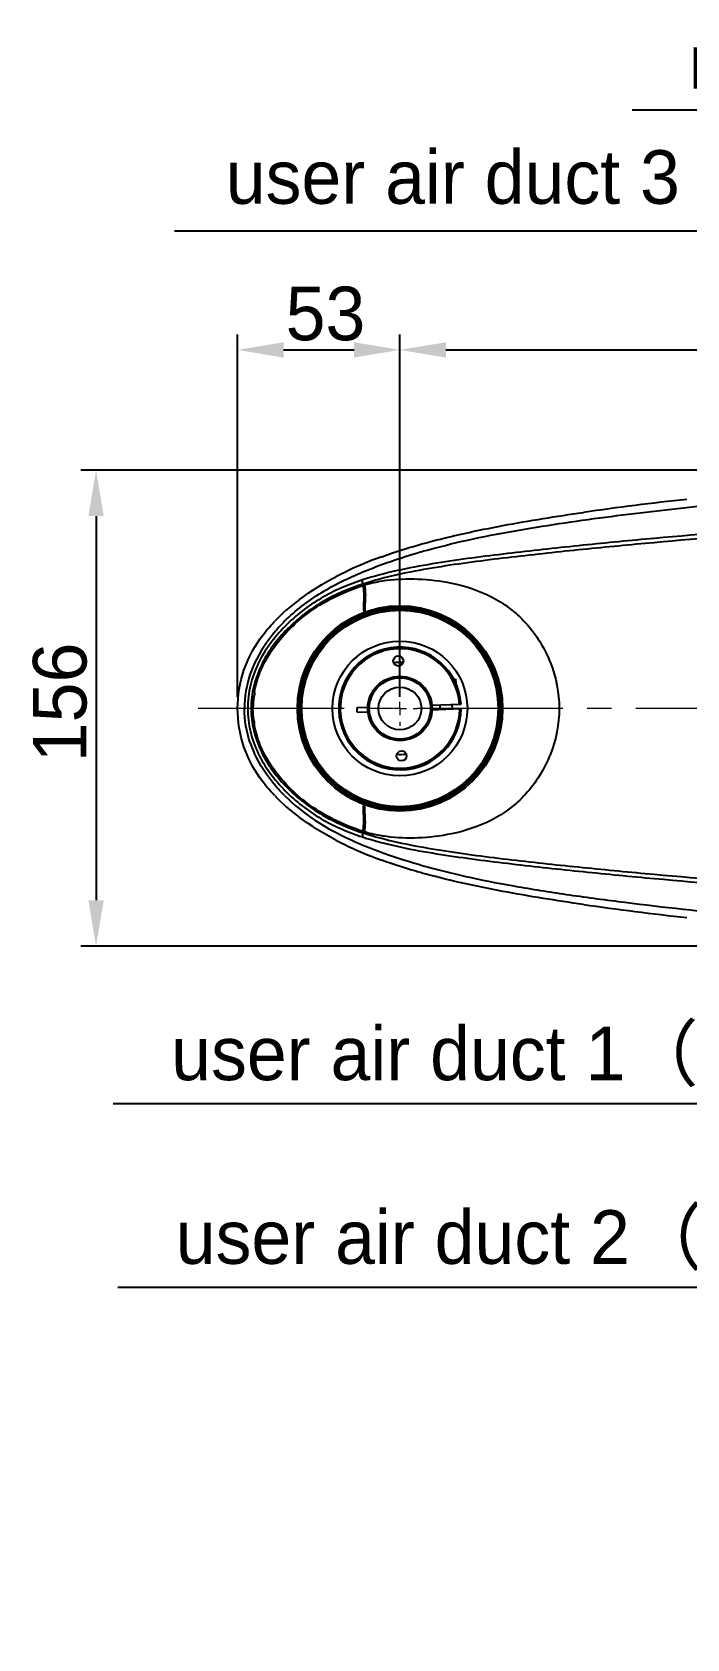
# Model space of a CAD drawing. Header units: millimetres. Extents: x 4086 to 8300, y 123 to 1549.
# Drawn here: x 6578.4 to 6664, y 676.6 to 886.3 of the extents above; entities that cross this region are included whole.
import ezdxf
from ezdxf import colors
from ezdxf.entities.mleader import LeaderData, LeaderLine
from ezdxf.math import Vec2, Vec3

# ---------------------------------------------------------------- set-up
doc = ezdxf.new("R2010")
doc.units = ezdxf.units.MM
doc.linetypes.add('CENTER2', pattern=[28.575, 19.05, -3.175, 3.175, -3.175])
doc.layers.add('20_ALL_FEATURES', color=7, linetype='Continuous')
doc.layers.add('多重引线', color=7, linetype='Continuous')
for name, color, linetype, lineweight in [('中心线层', 7, 'CENTER2', 0), ('标注层', 7, 'Continuous', 0), ('粗线层', 7, 'Continuous', 35)]:
    doc.layers.add(name, color=color, linetype=linetype, lineweight=lineweight)
doc.styles.add('思源黑', font='SourceHanSansCN-Normal.ttf')
doc.dimstyles.new('尺寸标注_细节_1_2比例', dxfattribs={"dimtxt": 7, "dimasz": 6, "dimexe": 2, "dimexo": 1.5, "dimgap": 1, "dimtad": 1, "dimlfac": 2, "dimdsep": 46, "dimtxsty": '思源黑', "dimcen": 0.09, "dimadec": 0, "dimazin": 0, "dimtp": 0.01, "dimtm": 0.01, "dimtfac": 1, "dimtofl": 0, "dimtmove": 0, "dimatfit": 3, "dimfxl": 1, "dimtolj": 1, "dimarcsym": 0})

# ---------------------------------------------------------------- blocks, each defined once
blk = doc.blocks.new('*D1332')
at = {"layer": 'Defpoints', "color": 0}
for p in [(6776.49, 844.83), (6626.49, 820.33), (6776.49, 798.03)]:
    blk.add_point(p, dxfattribs=at)
at = {"layer": '标注层', "color": 0, "lineweight": -2}
for p, q in [((6626.49, 821.83), (6626.49, 846.83)), ((6776.49, 799.53), (6776.49, 846.83)), ((6632.49, 844.83), (6770.49, 844.83))]:
    blk.add_line(p, q, dxfattribs=at)
at = {"layer": '标注层', "color": 0}
for points in [[(6632.49, 845.83), (6632.49, 843.83), (6626.49, 844.83)], [(6770.49, 843.83), (6770.49, 845.83), (6776.49, 844.83)]]:
    blk.add_solid(points, dxfattribs=at)
at = {"layer": '标注层', "color": 0, "insert": (6701.49, 853.09), "char_height": 7, "attachment_point": 2, "style": '思源黑'}
blk.add_mtext('\\A1;375', dxfattribs=at)
blk = doc.blocks.new('*D1346')
at = {"layer": 'Defpoints', "color": 0}
for p in [(6744.82, 829.15), (6586.8, 766.99), (6747, 766.99)]:
    blk.add_point(p, dxfattribs=at)
at = {"layer": '标注层', "color": 0, "lineweight": -2}
for p, q in [((6743.32, 829.15), (6584.8, 829.15)), ((6586.8, 823.15), (6586.8, 772.99)), ((6745.5, 766.99), (6584.8, 766.99))]:
    blk.add_line(p, q, dxfattribs=at)
at = {"layer": '标注层', "color": 0}
for points in [[(6587.8, 823.15), (6585.8, 823.15), (6586.8, 829.15)], [(6585.8, 772.99), (6587.8, 772.99), (6586.8, 766.99)]]:
    blk.add_solid(points, dxfattribs=at)
at = {"layer": '标注层', "color": 0, "insert": (6578.55, 798.82), "char_height": 7, "attachment_point": 2, "rotation": 90, "style": '思源黑'}
blk.add_mtext('\\A1;156', dxfattribs=at)
blk = doc.blocks.new('*D1347')
at = {"layer": 'Defpoints', "color": 0}
for p in [(6626.49, 844.83), (6605.29, 798.03), (6626.49, 798.03)]:
    blk.add_point(p, dxfattribs=at)
at = {"layer": '标注层', "color": 0, "lineweight": -2}
for p, q in [((6605.29, 799.53), (6605.29, 846.83)), ((6626.49, 799.53), (6626.49, 846.83)), ((6611.29, 844.83), (6620.49, 844.83))]:
    blk.add_line(p, q, dxfattribs=at)
at = {"layer": '标注层', "color": 0}
for points in [[(6611.29, 845.83), (6611.29, 843.83), (6605.29, 844.83)], [(6620.49, 843.83), (6620.49, 845.83), (6626.49, 844.83)]]:
    blk.add_solid(points, dxfattribs=at)
at = {"layer": '标注层', "color": 0, "insert": (6616.76, 853.09), "char_height": 7, "attachment_point": 2, "style": '思源黑'}
blk.add_mtext('\\A1;53', dxfattribs=at)
blk = doc.blocks.new('SW_CENTERMARKSYMBOL_16')
at = {"layer": '中心线层', "color": 0}
for p, q in [((0, 1.5), (0, 1.95)), ((-1.5, 0), (-1.95, 0)), ((0, 0), (-0.75, 0)), ((0, 0), (0, 0.75)), ((0, 0), (0, -0.75)), ((0, 0), (0.75, 0)), ((1.5, 0), (1.95, 0)), ((0, -1.5), (0, -1.95))]:
    blk.add_line(p, q, dxfattribs=at)

msp = doc.modelspace()

# ---------------------------------------------------------------- linework, layer by layer
at = {"color": 7, "linetype": 'Continuous'}
for p, q in [((6621.6389, 814.2611), (6621.6279, 814.0639)), ((6621.6388, 781.8023), (6621.6278, 781.9995))]:
    msp.add_line(p, q, dxfattribs=at)
for radius in [13.4, 13.2, 13.0252, 12.8253, 8.8]:
    msp.add_circle((6626.4866, 798.0316), radius, dxfattribs=at)
for centre, radius, start, end in [((6705.8803, 437.6987), 389.883, 96.172774, 98.175824), ((6637.8444, 777.568), 42.5027, 116.047826, 117.639947), ((6632.5909, 780.5662), 35.246, 107.721124, 108.12209), ((6622.8189, 796.9422), 16.8314, 155.798906, 160.604642), ((6626.4866, 798.0316), 6, 86.144554, 97.743839), ((6622.8189, 799.121), 16.8313, 199.395349, 204.201104), ((6626.4866, 798.0316), 6, 266.144554, 277.743839), ((6637.8444, 818.4952), 42.5027, 242.360052, 243.952175), ((6632.5909, 815.4969), 35.246, 251.87791, 252.278876), ((6705.8804, 1158.3645), 389.883, 261.824169, 263.827219)]:
    msp.add_arc(centre, radius, start, end, dxfattribs=at)
for points, knots in [([(6611.4185, 809.4056), (6612.851, 810.8322), (6616.102, 813.3107), (6621.5798, 815.9471), (6627.2953, 817.9657), (6635.0904, 820.0907), (6645.0428, 821.9084), (6661.0999, 824.0763), (6681.3081, 826.0434), (6701.597, 827.3134), (6717.8768, 827.961), (6730.1197, 828.2344), (6742.3741, 828.2729), (6752.5928, 828.0092), (6760.7415, 827.314), (6766.8162, 826.4449), (6772.8065, 825.0872), (6778.6145, 823.0829), (6784.1848, 820.4935), (6789.4084, 817.2456), (6793.9888, 813.1017), (6796.3963, 809.7807), (6797.58, 808.1141)], [0, 0, 0, 0, 0.03105876, 0.06209145, 0.09308015, 0.124073, 0.18612347, 0.24830651, 0.37298671, 0.49792146, 0.56055804, 0.62327272, 0.68603405, 0.74881834, 0.78022012, 0.81162336, 0.84302452, 0.8744257, 0.90582772, 0.93722098, 0.96859603, 1, 1, 1, 1]), ([(6772.2842, 820.7858), (6766.3171, 823.0508), (6756.6382, 824.4356), (6743.893, 824.6774), (6734.3088, 824.4872), (6724.7518, 824.1662), (6715.2138, 823.7501), (6705.6976, 823.3016), (6693.0594, 822.6809), (6677.3408, 821.7281), (6661.6911, 820.4416), (6649.2421, 819.2274), (6639.9437, 818.2075), (6630.6924, 816.9956), (6624.5622, 815.7735), (6621.6082, 814.8072)], [0, 0, 0, 0, 0.12632141, 0.18960476, 0.25280613, 0.31590488, 0.37889086, 0.44174882, 0.50445698, 0.62932332, 0.75340018, 0.81520244, 0.87688912, 0.93848639, 1, 1, 1, 1]), ([(6772.0258, 820.1933), (6766.0809, 822.4433), (6756.4361, 823.8128), (6743.7309, 824.0616), (6734.165, 823.8812), (6724.623, 823.5689), (6715.0984, 823.1604), (6705.5947, 822.7178), (6692.9725, 822.1039), (6677.2756, 821.1533), (6661.6493, 819.8776), (6649.2183, 818.6819), (6639.9375, 817.6702), (6632.2274, 816.664), (6626.1212, 815.5234), (6623.1119, 814.7443), (6621.6389, 814.2611)], [0, 0, 0, 0, 0.12604422, 0.18929281, 0.25250145, 0.31562176, 0.37863745, 0.4415333, 0.50428011, 0.62922384, 0.75334435, 0.81515198, 0.87685122, 0.93847909, 0.96926009, 1, 1, 1, 1]), ([(6629.9071, 819.6569), (6633.2103, 820.5548), (6640.0359, 822.0194), (6646.922, 823.1136), (6650.4346, 823.6188)], [0, 0, 0, 0, 0.49098719, 1, 1, 1, 1]), ([(6624.1235, 817.8399), (6624.5905, 818.0099), (6626.4984, 818.6775), (6628.4363, 819.2572), (6629.9071, 819.657)], [0, 0, 0, 0, 0.24591118, 1, 1, 1, 1]), ([(6621.6082, 814.8072), (6619.7338, 814.194), (6616.0569, 812.6384), (6612.0882, 809.563), (6609.4746, 806.5336), (6607.8887, 803.9486), (6606.8479, 801.0783), (6606.6159, 799.0454), (6606.6162, 798.0316)], [0, 0, 0, 0, 0.24695172, 0.49544494, 0.62066984, 0.74655191, 0.87304343, 1, 1, 1, 1]), ([(6621.6388, 814.261), (6619.8134, 813.6629), (6616.2323, 812.1557), (6611.6009, 808.5837), (6608.0379, 803.886), (6607.0385, 799.9721), (6607.0387, 798.0316)], [0, 0, 0, 0, 0.2486284, 0.49815666, 0.74883526, 1, 1, 1, 1]), ([(6607.4806, 800.1987), (6607.6329, 801.0638), (6608.2577, 803.2256), (6609.8551, 805.9476), (6612.0362, 808.4466), (6614.4974, 810.6156), (6617.7498, 812.6104), (6620.2873, 813.6256), (6621.6278, 814.0638)], [0, 0, 0, 0, 0.12710831, 0.3230558, 0.45086262, 0.60625437, 0.79591444, 1, 1, 1, 1]), ([(6621.6389, 814.2611), (6621.6092, 814.3756), (6621.5801, 814.5473), (6621.5667, 814.7556), (6621.6082, 814.8072)], [0, 0, 0, 0, 0.64103396, 1, 1, 1, 1]), ([(6621.6279, 814.0639), (6621.7044, 813.7267), (6621.7772, 813.0526), (6621.7603, 812.0944), (6621.72, 811.2805), (6621.729, 810.7805), (6621.787, 810.5804)], [0, 0, 0, 0, 0.29680784, 0.57838067, 0.82122105, 1, 1, 1, 1]), ([(6621.8625, 814.1397), (6622.0936, 814.2133), (6623.0407, 814.4848), (6624.0131, 814.6621), (6624.7491, 814.7574)], [0, 0, 0, 0, 0.24629197, 1, 1, 1, 1]), ([(6621.863, 814.1398), (6621.9297, 813.7977), (6621.9854, 813.1165), (6621.9427, 812.1514), (6621.8817, 811.3342), (6621.8744, 810.8329), (6621.9249, 810.6312)], [0, 0, 0, 0, 0.29729981, 0.57964222, 0.82263935, 1, 1, 1, 1]), ([(6624.7492, 814.7573), (6626.1007, 814.9323), (6628.9466, 815.0294), (6631.774, 814.6953), (6633.2136, 814.3958)], [0, 0, 0, 0, 0.4810142, 1, 1, 1, 1]), ([(6633.2136, 814.3959), (6635.0191, 814.0202), (6637.6882, 813.1618), (6640.8511, 811.188), (6643.7482, 808.5234), (6646.4743, 804.1633), (6647.2872, 800.0563), (6647.2867, 798.0316)], [0, 0, 0, 0, 0.23686316, 0.35423037, 0.47650749, 0.73995444, 1, 1, 1, 1]), ([(6611.4173, 809.4046), (6611.01, 808.9987), (6609.4562, 807.3287), (6608.1716, 805.3932), (6607.4664, 803.8391)], [0, 0, 0, 0, 0.25200643, 1, 1, 1, 1]), ([(6605.2867, 798.0316), (6605.2871, 799.7174), (6605.7983, 802.9606), (6607.3293, 805.8381), (6608.2048, 807.0866)], [0, 0, 0, 0, 0.52506974, 1, 1, 1, 1]), ([(6607.4806, 800.1987), (6607.5354, 799.9657), (6607.3554, 799.4811), (6607.3289, 799.0066), (6607.3157, 798.7653)], [0, 0, 0, 0, 0.49758596, 1, 1, 1, 1]), ([(6608.2048, 788.9765), (6607.3293, 790.225), (6605.7983, 793.1025), (6605.2871, 796.3458), (6605.2867, 798.0316)], [0, 0, 0, 0, 0.47493026, 1, 1, 1, 1]), ([(6606.6162, 798.0316), (6606.6154, 797.0178), (6606.8482, 794.9848), (6607.8885, 792.1146), (6609.4747, 789.5297), (6612.0879, 786.5002), (6616.057, 783.4248), (6619.7338, 781.869), (6621.6082, 781.2559)], [0, 0, 0, 0, 0.12694701, 0.25346568, 0.37929757, 0.50454921, 0.75305586, 1, 1, 1, 1]), ([(6607.0387, 798.0316), (6607.0385, 796.0911), (6608.038, 792.1772), (6611.601, 787.4795), (6616.2323, 783.9074), (6619.8134, 782.4003), (6621.6388, 781.8021)], [0, 0, 0, 0, 0.25116585, 0.50184393, 0.75137087, 1, 1, 1, 1]), ([(6607.4802, 795.8644), (6607.5355, 796.0973), (6607.3564, 796.5823), (6607.3297, 797.0567), (6607.3166, 797.2979)], [0, 0, 0, 0, 0.49765418, 1, 1, 1, 1]), ([(6647.2867, 798.0316), (6647.2872, 796.0069), (6646.4743, 791.8999), (6643.7482, 787.5398), (6640.8511, 784.8752), (6637.6882, 782.9014), (6635.0191, 782.043), (6633.2136, 781.6673)], [0, 0, 0, 0, 0.26004556, 0.52349251, 0.64576963, 0.76313684, 1, 1, 1, 1]), ([(6621.6278, 781.9993), (6620.2873, 782.4375), (6617.7497, 783.4528), (6614.4974, 785.4476), (6612.0362, 787.6165), (6609.8551, 790.1156), (6608.2577, 792.8375), (6607.6329, 794.9994), (6607.4806, 795.8645)], [0, 0, 0, 0, 0.2040858, 0.39374608, 0.54913795, 0.67694478, 0.87289217, 1, 1, 1, 1]), ([(6611.4185, 786.6576), (6611.0106, 787.0642), (6609.4559, 788.733), (6608.1726, 790.6687), (6607.4668, 792.2211)], [0, 0, 0, 0, 0.25247783, 1, 1, 1, 1]), ([(6611.4185, 786.6575), (6612.6175, 785.4621), (6615.3427, 783.2873), (6619.9946, 780.8132), (6625.0024, 778.8644), (6630.2807, 777.2391), (6635.9278, 775.8781), (6642.0826, 774.7038), (6648.7863, 773.6557), (6658.5149, 772.3559), (6670.4209, 771.0756), (6683.4153, 769.9594), (6694.9222, 769.1728), (6705.8491, 768.5852), (6718.6503, 768.0683), (6731.2077, 767.8107), (6743.2486, 767.8162), (6753.0214, 768.0793), (6762.1354, 768.8482), (6771.9088, 770.543), (6781.1127, 773.8087), (6788.1454, 777.9117), (6791.9795, 781.1335), (6794.7641, 784.0298), (6796.4726, 786.3899), (6797.5801, 787.949)], [0, 0, 0, 0, 0.02601198, 0.05312009, 0.08066085, 0.10846013, 0.13791215, 0.16985354, 0.20469763, 0.24213967, 0.32063352, 0.38863512, 0.44249811, 0.49782042, 0.55674227, 0.63931719, 0.690758, 0.74172011, 0.78947212, 0.83115688, 0.89382409, 0.93838905, 0.95537349, 0.97061868, 1, 1, 1, 1]), ([(6621.6279, 781.9993), (6621.7044, 782.3365), (6621.7772, 783.0106), (6621.7603, 783.9688), (6621.72, 784.7827), (6621.729, 785.2827), (6621.787, 785.4828)], [0, 0, 0, 0, 0.2968096, 0.57838213, 0.82122122, 1, 1, 1, 1]), ([(6621.8626, 781.9234), (6621.9298, 782.2654), (6621.9849, 782.9467), (6621.9427, 783.9118), (6621.8818, 784.7289), (6621.8747, 785.2302), (6621.9253, 785.4318)], [0, 0, 0, 0, 0.29732386, 0.57966061, 0.82264653, 1, 1, 1, 1]), ([(6621.6389, 781.8021), (6621.6094, 781.6884), (6621.5805, 781.5167), (6621.5662, 781.3082), (6621.6082, 781.2559)], [0, 0, 0, 0, 0.63667264, 1, 1, 1, 1]), ([(6621.6082, 781.2559), (6624.5621, 780.2896), (6630.6921, 779.0671), (6639.9433, 777.8558), (6649.2415, 776.8357), (6661.69, 775.6218), (6677.3391, 774.3353), (6693.057, 773.3822), (6705.6948, 772.7617), (6715.2106, 772.3132), (6724.7483, 771.8971), (6734.305, 771.5761), (6743.8891, 771.3859), (6756.6355, 771.6272), (6766.316, 773.0116), (6772.2842, 775.2774)], [0, 0, 0, 0, 0.06151222, 0.1231089, 0.18479359, 0.24659375, 0.37066537, 0.49552687, 0.55823283, 0.62108874, 0.68407261, 0.74716932, 0.81036927, 0.87365405, 1, 1, 1, 1]), ([(6621.6389, 781.8021), (6623.1118, 781.3189), (6626.1211, 780.5399), (6632.2272, 779.3992), (6639.9372, 778.393), (6649.2181, 777.3813), (6661.649, 776.1856), (6677.2753, 774.9099), (6692.9722, 773.9593), (6705.5944, 773.3454), (6715.0981, 772.9028), (6724.6227, 772.4943), (6734.1647, 772.1819), (6743.7305, 772.0015), (6756.4359, 772.2504), (6766.0809, 773.6196), (6772.0258, 775.8698)], [0, 0, 0, 0, 0.03073877, 0.0615194, 0.1231472, 0.18484637, 0.24665393, 0.37077429, 0.4957179, 0.5584647, 0.62136056, 0.68437626, 0.74749653, 0.81070514, 0.87395353, 1, 1, 1, 1]), ([(6624.7491, 781.3058), (6624.0131, 781.4011), (6623.0407, 781.5784), (6622.0936, 781.8499), (6621.8625, 781.9235)], [0, 0, 0, 0, 0.75370803, 1, 1, 1, 1]), ([(6633.2136, 781.6674), (6631.774, 781.3678), (6628.9466, 781.0337), (6626.1007, 781.1309), (6624.7492, 781.3059)], [0, 0, 0, 0, 0.5189858, 1, 1, 1, 1]), ([(6629.9071, 776.4062), (6629.4116, 776.5409), (6627.4659, 777.0877), (6625.5401, 777.7076), (6624.1235, 778.2233)], [0, 0, 0, 0, 0.2540686, 1, 1, 1, 1]), ([(6650.4346, 772.4443), (6646.922, 772.9495), (6640.0359, 774.0438), (6633.2103, 775.5084), (6629.9071, 776.4062)], [0, 0, 0, 0, 0.50901282, 1, 1, 1, 1])]:
    msp.add_open_spline(points, degree=3, knots=knots, dxfattribs=at)
for points in [[(6624.1236, 817.8396), (6622.443, 817.2279), (6620.7866, 816.5405), (6619.1802, 815.7544)], [(6613.376, 812.25), (6614.8744, 813.3648), (6616.4728, 814.3526), (6618.1264, 815.2206)], [(6613.3759, 812.25), (6612.2214, 811.3908), (6611.1195, 810.4493), (6610.1238, 809.4102)], [(6608.2048, 807.0866), (6608.7815, 807.9091), (6609.4283, 808.6854), (6610.1236, 809.4104)], [(6606.9433, 802.5314), (6606.442, 801.0943), (6606.1702, 799.5532), (6606.1702, 798.0311)], [(6606.9427, 793.5315), (6606.4431, 794.9684), (6606.1764, 796.5086), (6606.1733, 798.0298)], [(6607.3166, 797.2979), (6607.2988, 797.5419), (6607.2916, 797.7869), (6607.2916, 798.0316)], [(6607.3157, 798.7653), (6607.2975, 798.5213), (6607.2918, 798.2763), (6607.2917, 798.0316)], [(6610.1236, 786.6528), (6609.4283, 787.3778), (6608.7815, 788.1541), (6608.2048, 788.9765)], [(6610.1238, 786.653), (6611.1195, 785.6139), (6612.2214, 784.6724), (6613.3759, 783.8132)], [(6618.1264, 780.8426), (6616.4728, 781.7106), (6614.8744, 782.6984), (6613.376, 783.8132)], [(6619.1802, 780.3088), (6620.7866, 779.5227), (6622.443, 778.8352), (6624.1236, 778.2236)]]:
    msp.add_open_spline(points, degree=3, dxfattribs=at)
at = {"layer": '20_ALL_FEATURES', "color": 7, "linetype": 'Continuous'}
for p, q in [((6633.5166, 801.8763), (6633.6976, 801.8826)), ((6633.5196, 801.8164), (6633.7602, 801.8247)), ((6633.6981, 801.8826), (6633.7602, 801.8247)), ((6633.7602, 801.8247), (6633.7774, 801.3242)), ((6620.8796, 798.1383), (6622.4899, 798.1939)), ((6620.9003, 797.5386), (6620.8796, 798.1383)), ((6620.9003, 797.5386), (6622.5106, 797.5942)), ((6630.4627, 798.469), (6634.4659, 798.6071)), ((6630.4833, 797.8693), (6634.4866, 798.0075)), ((6631.6732, 798.5107), (6631.6939, 797.9111)), ((6633.2722, 798.5659), (6633.2929, 797.9663))]:
    msp.add_line(p, q, dxfattribs=at)
for centre, radius in [((6626.2728, 804.2279), 0.66), ((6626.4866, 798.0316), 4.2), ((6626.4866, 798.0316), 4), ((6626.4866, 798.0316), 2.8), ((6626.7005, 791.8353), 0.66)]:
    msp.add_circle(centre, radius, dxfattribs=at)
for radius, start, end in [(8, 4.125396, 359.827204), (7.8, 4.180528, 359.772072)]:
    msp.add_arc((6626.4866, 798.0316), radius, start, end, dxfattribs=at)
at = {"layer": '中心线层'}
msp.add_line((7019.2472, 798.0316), (6599.4235, 798.0316), dxfattribs=at)

# ---------------------------------------------------------------- block references
at = {"layer": '粗线层', "xscale": 1.152, "yscale": 1.152, "zscale": 1.152}
msp.add_blockref('SW_CENTERMARKSYMBOL_16', (6626.4866, 798.0316), dxfattribs=at)

# ---------------------------------------------------------------- dimensions: what is measured, and where the dimension line sits
at = {"layer": '标注层'}
for base, p1, p2, text, picture, middle in [((6626.4866, 844.8317), (6605.2867, 798.0316), (6626.4866, 798.0316), '53', '*D1347', (6616.7634, 844.8317)), ((6776.4866, 844.8317), (6626.4866, 820.3308), (6776.4866, 798.0316), '375', '*D1332', (6701.4866, 844.8317))]:
    dim = msp.add_linear_dim(base=base, p1=p1, p2=p2, text=text, dimstyle='尺寸标注_细节_1_2比例', dxfattribs=at)
    dim.commit()
    dim.dimension.update_dxf_attribs({"geometry": picture, "text_midpoint": middle, "dimtype": 160})
dim = msp.add_linear_dim(base=(6586.8043, 766.9896), p1=(6744.8186, 829.1462), p2=(6746.9997, 766.9896), angle=90, text='156', dimstyle='尺寸标注_细节_1_2比例', dxfattribs=at)
dim.commit()
dim.dimension.update_dxf_attribs({"geometry": '*D1346', "text_midpoint": (6586.8043, 798.8167), "dimtype": 160})

# ---------------------------------------------------------------- leaders
at = {"layer": '多重引线'}
ml = msp.add_multileader_mtext('Standard', dxfattribs=at)
ml.set_content('{\\C7;network port}', style='思源黑')
ml.set_leader_properties()
ml.build(insert=Vec2(0, 0))
ml.multileader.update_dxf_attribs({"text_left_attachment_type": 5, "text_right_attachment_type": 5, "dogleg_length": 1, "arrow_head_size": 6})
ctx = ml.context
ctx.base_point, ctx.char_height, ctx.arrow_head_size, ctx.plane_origin = Vec3(6657.1068, 876.1047), 7, 6, Vec3(6740.2332, 799.3355)
ctx.left_attachment, ctx.right_attachment, ctx.text_align_type = 5, 5, 2
notes = []
notes.append((ctx, [(0, (1, 1, 0), (6718.6952, 876.1047), (-1, 0), 1, [(0, [(6740.2332, 799.3355)], 0, [])])]))
ctx.mtext.insert, ctx.mtext.alignment, ctx.mtext.flow_direction = Vec3(6715.6952, 885.9346), 3, 5
ml = msp.add_multileader_mtext('Standard', dxfattribs=at)
ml.set_content('{\\C7;user air duct }3（φ6 grey）', style='思源黑')
ml.set_leader_properties()
ml.build(insert=Vec2(0, 0))
ml.multileader.update_dxf_attribs({"text_left_attachment_type": 5, "text_right_attachment_type": 5, "dogleg_length": 1, "arrow_head_size": 6})
ctx = ml.context
ctx.base_point, ctx.char_height, ctx.arrow_head_size, ctx.plane_origin = Vec3(6604.7325, 860.3208), 7, 6, Vec3(6731.5911, 803.5183)
ctx.left_attachment, ctx.right_attachment, ctx.text_align_type = 5, 5, 2
notes.append((ctx, [(0, (1, 1, 0), (6717.2308, 860.3208), (-1, 0), 1, [(0, [(6731.5911, 803.5183)], 0, [])])]))
ctx.mtext.insert, ctx.mtext.alignment, ctx.mtext.flow_direction = Vec3(6714.2308, 870.8978), 3, 5
ml = msp.add_multileader_mtext('Standard', dxfattribs=at)
ml.set_content('{\\C7;user air duct }1（φ4 blue）', style='思源黑')
ml.set_leader_properties()
ml.build(insert=Vec2(0, 0))
ml.multileader.update_dxf_attribs({"text_left_attachment_type": 5, "text_right_attachment_type": 5, "dogleg_length": 1, "arrow_head_size": 6})
ctx = ml.context
ctx.base_point, ctx.char_height, ctx.arrow_head_size, ctx.plane_origin = Vec3(6596.6492, 746.4317), 7, 6, Vec3(6731.0319, 798.0298)
ctx.left_attachment, ctx.right_attachment, ctx.text_align_type = 5, 5, 2
notes.append((ctx, [(0, (1, 1, 0), (6709.5912, 746.4317), (-1, 0), 1, [(0, [(6731.0319, 798.0298)], 0, [])])]))
ctx.mtext.insert, ctx.mtext.alignment, ctx.mtext.flow_direction = Vec3(6706.5912, 756.5137), 3, 5
ml = msp.add_multileader_mtext('Standard', dxfattribs=at)
ml.set_content('{\\C7;user air duct }2（φ6 blue）', style='思源黑')
ml.set_leader_properties()
ml.build(insert=Vec2(0, 0))
ml.multileader.update_dxf_attribs({"text_left_attachment_type": 5, "text_right_attachment_type": 5, "dogleg_length": 1, "arrow_head_size": 6})
ctx = ml.context
ctx.base_point, ctx.char_height, ctx.arrow_head_size, ctx.plane_origin = Vec3(6597.2437, 722.4587), 7, 6, Vec3(6733.5566, 788.1113)
ctx.left_attachment, ctx.right_attachment, ctx.text_align_type = 5, 5, 2
notes.append((ctx, [(0, (1, 1, 0), (6710.1857, 722.4587), (-1, 0), 1, [(0, [(6733.5566, 788.1113)], 0, [])])]))
ctx.mtext.insert, ctx.mtext.alignment, ctx.mtext.flow_direction = Vec3(6707.1857, 732.5408), 3, 5
for ctx, leaders in notes:
    for number, flags, end, landing, length, lines in leaders:
        leader = LeaderData()
        leader.index, (leader.has_last_leader_line, leader.has_dogleg_vector, leader.attachment_direction) = number, flags
        leader.last_leader_point, leader.dogleg_vector, leader.dogleg_length = Vec3(end), Vec3(landing), length
        for number, points, colour, breaks in lines:
            line = LeaderLine()
            line.index, line.vertices, line.color, line.breaks = number, Vec3.list(points), colors.encode_raw_color(colour), breaks
            leader.lines.append(line)
        ctx.leaders.append(leader)

doc.saveas('drawing.dxf')
